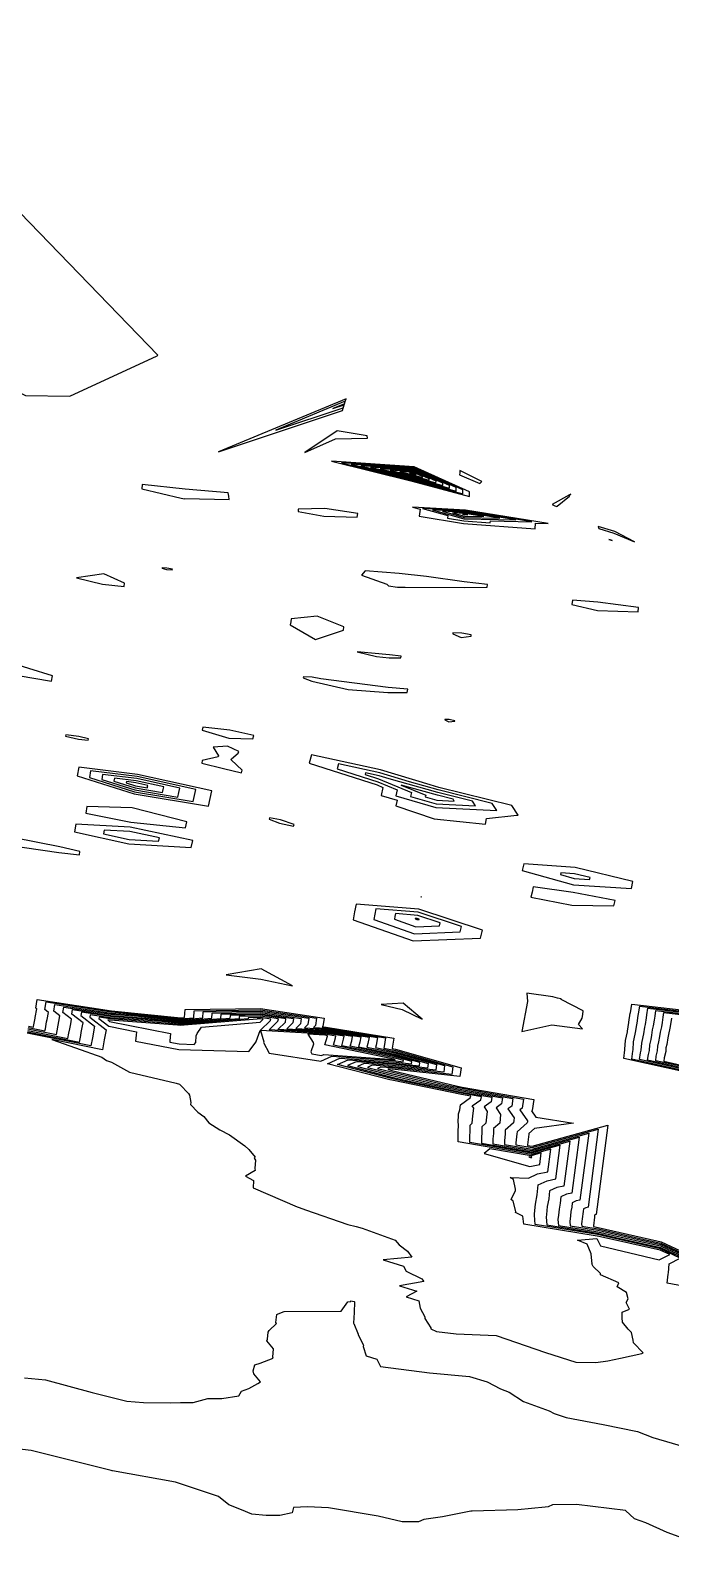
# Model space of a CAD drawing. Header units: metres. Extents: x 706349 to 713144, y 2649082 to 2655455.
# Drawn here: x 712631.2 to 712804.6, y 2651680.2 to 2652090.8 of the extents above; entities that cross this region are included whole.
import ezdxf

# ---------------------------------------------------------------- set-up
doc = ezdxf.new("R2010")
doc.units = ezdxf.units.M
doc.layers.add('C-TOPO-MAJR', color=9, linetype='Continuous')
doc.layers.add('C-TOPO-MINR', color=8, linetype='Continuous')

msp = doc.modelspace()

# ---------------------------------------------------------------- linework, layer by layer
at = {"layer": 'C-TOPO-MAJR', "color": 9, "linetype": 'Continuous', "lineweight": -3, "flags": 128}
for points in [[(712735.04, 2651971.78), (712720.69, 2651972.73), (712734.7, 2651969.3), (712744.68, 2651966.62), (712744.7, 2651967.41), (712735.04, 2651971.78)], [(712742.83, 2651960.37), (712748.68, 2651958.73), (712758.37, 2651958.51), (712748.89, 2651960.05), (712742.83, 2651960.37)], [(712653.83, 2651887.2), (712659.54, 2651885.39), (712667.01, 2651884.15), (712667.19, 2651884.91), (712667.36, 2651885.69), (712659.88, 2651887.34), (712653.98, 2651888.06), (712653.83, 2651887.2)], [(712738.26, 2651883.4), (712738.15, 2651882.93), (712741.26, 2651882.04), (712746.01, 2651881.8), (712745.66, 2651882.36), (712741.46, 2651883.4), (712731.65, 2651886.16), (712738.26, 2651883.4)], [(712735.37, 2651849.84), (712735.9, 2651849.66), (712736.49, 2651849.68), (712736.51, 2651849.75), (712735.95, 2651849.94), (712735.39, 2651849.98), (712735.38, 2651849.91), (712735.37, 2651849.84)]]:
    msp.add_lwpolyline(points, close=True, dxfattribs=at)
at = {"layer": 'C-TOPO-MAJR', "color": 9, "linetype": 'Continuous', "lineweight": -3, "elevation": -10, "flags": 128}
for points in [[(712734.91, 2651970.67), (712733.89, 2651970.73), (712734.89, 2651970.49), (712735.59, 2651970.3), (712735.59, 2651970.36), (712734.91, 2651970.67)], [(712652.18, 2651822.45), (712652.65, 2651822.08), (712669.1, 2651818.74), (712669, 2651816.77), (712668.96, 2651816.42), (712671.49, 2651815.94), (712675.58, 2651815.81), (712676.02, 2651816.38), (712676.12, 2651818.18), (712676.34, 2651818.82), (712677.57, 2651820.53), (712693.46, 2651821.86), (712694.18, 2651822.57), (712694.2, 2651822.66), (712693.47, 2651822.77), (712692.61, 2651822.76), (712692.61, 2651822.67), (712671.79, 2651820.95), (712671.01, 2651821.04), (712652.71, 2651822.43), (712652.19, 2651822.51), (712652.18, 2651822.45)], [(712710.9, 2651818.3), (712706.36, 2651818.57), (712707.74, 2651816.36), (712707.88, 2651815.86), (712707.17, 2651813.82), (712707.45, 2651813.27), (712710.08, 2651812.86), (712710.65, 2651813.12), (712729.6, 2651811.75), (712730.01, 2651811.71), (712730.01, 2651811.76), (712729.62, 2651811.87), (712710.98, 2651815.71), (712711.65, 2651818.06), (712711.67, 2651818.17), (712710.9, 2651818.3)], [(712766.24, 2651785.37), (712766.16, 2651785.3), (712766.81, 2651785.11), (712766.95, 2651785.14), (712766.97, 2651785.31), (712766.83, 2651785.27), (712766.24, 2651785.37)]]:
    msp.add_lwpolyline(points, close=True, dxfattribs=at)
at = {"layer": 'C-TOPO-MAJR', "color": 9, "linetype": 'Continuous', "lineweight": -3, "flags": 128}
for points in [[(712630.47, 2651819.64), (712641.36, 2651817.44), (712641.63, 2651818.87), (712641.84, 2651820.03), (712642.1, 2651821.45), (712642.31, 2651822.63), (712639.96, 2651824.47), (712640.23, 2651825.95), (712653, 2651824), (712660.43, 2651823.44), (712671.87, 2651822.25), (712680.33, 2651822.94), (712680.42, 2651824.32), (712693.48, 2651824.51), (712704.57, 2651822.86), (712704.33, 2651821.41), (712703.05, 2651820.15), (712711.12, 2651819.68), (712722.91, 2651817.79), (712722.62, 2651816.04), (712722.34, 2651815.08), (712729.92, 2651813.52), (712741.15, 2651810.35), (712740.96, 2651808.85), (712729.31, 2651810.09), (712721.61, 2651810.65), (712719.79, 2651809.83), (712728.84, 2651807.49), (712737.99, 2651805.3), (712748.03, 2651803.25), (712759.02, 2651801.32), (712758.79, 2651799.67), (712757.31, 2651798.62), (712758.56, 2651796.81), (712758.4, 2651795.66), (712758.3, 2651794.5), (712756.64, 2651793.03), (712756.62, 2651791.69), (712756.46, 2651790.21), (712756.46, 2651788.89), (712767.03, 2651787.1), (712779.83, 2651790.69), (712777.87, 2651775.51), (712776.38, 2651775.2), (712774.84, 2651774.47), (712774.69, 2651772.8), (712774.38, 2651771.19), (712774.23, 2651769.55), (712774.09, 2651768.39), (712774.25, 2651766.76), (712784.87, 2651765.04), (712792.84, 2651763.21), (712801.9, 2651761.17), (712812.97, 2651755.98)], [(712809.7, 2651809.04), (712798.38, 2651811.56), (712798.58, 2651813.09), (712798.86, 2651814.17), (712798.95, 2651815.71), (712799.29, 2651817.2), (712799.49, 2651818.29), (712799.72, 2651819.82), (712799.98, 2651820.89), (712800.2, 2651822.42), (712800.38, 2651823.51), (712800.62, 2651825.04), (712812.8, 2651823.59)]]:
    msp.add_lwpolyline(points, dxfattribs=at)
at = {"layer": 'C-TOPO-MINR', "color": 8, "linetype": 'Continuous', "lineweight": -3, "flags": 128}
for points, elevation in [([(712665.74, 2652002.75), (712524.04, 2652149.34), (712523.85, 2652147.85), (712523.64, 2652146.37), (712523.41, 2652144.89), (712523.17, 2652143.4), (712579.28, 2652022.81), (712589.1, 2652016.98), (712599.55, 2652013.11), (712599.21, 2652012.77), (712598.29, 2652011.3), (712598.01, 2652010.08), (712596.36, 2652006.83), (712591.48, 2652007.36), (712584.92, 2652008.11), (712583.26, 2652006.51), (712596.2, 2652005.08), (712609.45, 2651997.03), (712608.72, 2652002.02), (712629.89, 2651991.8), (712641.85, 2651991.57), (712665.5, 2652002.56), (712665.74, 2652002.75)], 6), ([(712715.7, 2651987.67), (712716, 2651988.57), (712716.47, 2651990.17), (712716.69, 2651990.84), (712682.17, 2651976.48), (712715.7, 2651987.67)], 6), ([(712715.93, 2651988.47), (712716.09, 2651988.96), (712716.35, 2651989.83), (712716.47, 2651990.2), (712697.63, 2651982.36), (712715.93, 2651988.47)], 4), ([(712716.15, 2651989.27), (712716.18, 2651989.35), (712716.22, 2651989.5), (712716.24, 2651989.56), (712713.09, 2651988.25), (712716.15, 2651989.27)], 2), ([(712705.54, 2651976.34), (712713.79, 2651980.06), (712722.46, 2651980.2), (712722.44, 2651980.84), (712714.31, 2651982.18), (712705.54, 2651976.34)], 6), ([(712735.12, 2651972.46), (712712.77, 2651973.93), (712734.6, 2651968.59), (712750.13, 2651964.41), (712750.16, 2651965.65), (712735.12, 2651972.46)], 6), ([(712735.09, 2651972.23), (712715.41, 2651973.53), (712734.63, 2651968.83), (712748.31, 2651965.15), (712748.34, 2651966.24), (712735.09, 2651972.23)], 4), ([(712735.07, 2651972.01), (712718.05, 2651973.13), (712734.67, 2651969.07), (712746.49, 2651965.88), (712746.52, 2651966.82), (712735.07, 2651972.01)], 2), ([(712735.01, 2651971.56), (712723.33, 2651972.33), (712734.74, 2651969.54), (712742.86, 2651967.35), (712742.88, 2651968), (712735.01, 2651971.56)], -2), ([(712734.99, 2651971.34), (712725.97, 2651971.93), (712734.78, 2651969.78), (712741.04, 2651968.09), (712741.06, 2651968.59), (712734.99, 2651971.34)], -4), ([(712734.96, 2651971.11), (712728.61, 2651971.53), (712734.81, 2651970.01), (712739.23, 2651968.83), (712739.24, 2651969.18), (712734.96, 2651971.11)], -6), ([(712734.94, 2651970.89), (712731.25, 2651971.13), (712734.85, 2651970.25), (712737.41, 2651969.56), (712737.42, 2651969.77), (712734.94, 2651970.89)], -8), ([(712747.47, 2651970.83), (712747.44, 2651970.23), (712752.91, 2651967.94), (712753.49, 2651968.47), (712747.48, 2651971.4), (712747.47, 2651970.83)], 6), ([(712672.48, 2651963.83), (712673.01, 2651963.79), (712673.01, 2651963.83), (712685, 2651963.55), (712684.93, 2651964.52), (712684.79, 2651965.43), (712673.14, 2651966.35), (712661.47, 2651967.64), (712661.38, 2651966.5), (712672.01, 2651963.95), (712672.48, 2651963.83)], 6), ([(712777.22, 2651964.48), (712777.23, 2651964.58), (712777.23, 2651964.68), (712777.59, 2651965.02), (712777.24, 2651964.88), (712772.52, 2651962.21), (712773.21, 2651961.89), (712773.82, 2651961.72), (712773.84, 2651961.75), (712773.87, 2651961.78), (712777.22, 2651964.48)], 6), ([(712703.69, 2651960.29), (712710.68, 2651959.07), (712719.71, 2651958.8), (712719.84, 2651959.76), (712710.9, 2651961.15), (712703.68, 2651960.98), (712703.69, 2651960.29)], 6), ([(712736.45, 2651959.03), (712748.52, 2651957.04), (712767.89, 2651955.58), (712768.04, 2651957.17), (712771.39, 2651957.09), (712749.01, 2651960.72), (712734.71, 2651961.48), (712736.73, 2651960.92), (712736.45, 2651959.03)], 6), ([(712744.12, 2651958.51), (712748.58, 2651957.78), (712755.73, 2651957.24), (712755.79, 2651957.83), (712767.05, 2651957.56), (712748.97, 2651960.5), (712737.41, 2651961.11), (712744.22, 2651959.21), (712744.12, 2651958.51)], 4), ([(712740.12, 2651960.74), (712748.63, 2651958.36), (712762.71, 2651958.04), (712748.93, 2651960.27), (712740.12, 2651960.74)], 2), ([(712745.54, 2651960), (712748.74, 2651959.1), (712754.03, 2651958.98), (712748.85, 2651959.82), (712745.54, 2651960)], -2), ([(712748.24, 2651959.63), (712748.79, 2651959.47), (712749.69, 2651959.45), (712748.81, 2651959.6), (712748.24, 2651959.63)], -4), ([(712789.53, 2651954.92), (712785, 2651956.24), (712785.15, 2651955.74), (712789.21, 2651954.41), (712794.77, 2651952.12), (712789.53, 2651954.92)], 6), ([(712788.79, 2651952.44), (712788.25, 2651952.66), (712787.86, 2651952.74), (712787.86, 2651952.69), (712788.23, 2651952.6), (712788.79, 2651952.44)], 6), ([(712666.96, 2651945.07), (712666.8, 2651944.92), (712668.06, 2651944.62), (712669.62, 2651944.53), (712669.65, 2651944.69), (712668.11, 2651944.96), (712666.96, 2651945.07)], 6), ([(712721.85, 2651944.24), (712720.88, 2651943.1), (712727.75, 2651940.59), (712728.15, 2651940.2), (712730.58, 2651939.81), (712732.73, 2651939.84), (712748.72, 2651939.76), (712754.91, 2651939.81), (712755.03, 2651940.53), (712748.71, 2651941.22), (712738.5, 2651942.71), (712731.04, 2651943.52), (712721.85, 2651944.24)], 6), ([(712643.67, 2651942.34), (712650.74, 2651940.6), (712656.58, 2651939.99), (712656.7, 2651940.89), (712651.04, 2651943.4), (712643.67, 2651942.34)], 6), ([(712784.87, 2651935.7), (712778.02, 2651936.26), (712777.83, 2651935.11), (712784.77, 2651933.52), (712795.77, 2651933.15), (712795.93, 2651934.3), (712784.87, 2651935.7)], 6), ([(712701.7, 2651930.41), (712701.59, 2651929.59), (712708.43, 2651925.65), (712716.02, 2651928.17), (712716.11, 2651929.03), (712708.9, 2651931.93), (712701.82, 2651931.24), (712701.7, 2651930.41)], 6), ([(712745.6, 2651927.13), (712747.91, 2651926.17), (712750.54, 2651926.56), (712750.57, 2651926.86), (712748.03, 2651927.34), (712745.64, 2651927.43), (712745.6, 2651927.13)], 6), ([(712611.97, 2651920.25), (712623.61, 2651916.55), (712636.94, 2651914.36), (712637.18, 2651915.8), (712624.4, 2651919.7), (712612.17, 2651921.76), (712611.97, 2651920.25)], 6), ([(712724.95, 2651921.04), (712728.35, 2651920.68), (712731.5, 2651920.61), (712731.57, 2651921.1), (712728.41, 2651921.46), (712719.74, 2651922.24), (712724.95, 2651921.04)], 6), ([(712705.1, 2651915.18), (712707.39, 2651914.34), (712717.26, 2651912.04), (712728.03, 2651911.25), (712733.27, 2651911.24), (712733.41, 2651912.11), (712728.05, 2651912.62), (712709.86, 2651914.97), (712707.49, 2651915.41), (712705.13, 2651915.45), (712705.1, 2651915.18)], 6), ([(712743.48, 2651903.97), (712743.42, 2651903.81), (712744.55, 2651903.33), (712746.13, 2651903.44), (712746.15, 2651903.6), (712744.64, 2651903.92), (712743.48, 2651903.97)], 6), ([(712640.76, 2651899.81), (712640.69, 2651899.38), (712644.2, 2651898.59), (712646.85, 2651898.28), (712646.94, 2651898.68), (712644.34, 2651899.35), (712640.76, 2651899.81)], 6), ([(712677.88, 2651901.88), (712677.71, 2651900.99), (712684.9, 2651898.88), (712691.47, 2651898.66), (712691.69, 2651899.55), (712685.24, 2651901.01), (712677.88, 2651901.88)], 6), ([(712677.76, 2651892.84), (712677.61, 2651892.12), (712683.5, 2651890.66), (712688.34, 2651889.45), (712688.55, 2651890.2), (712685.59, 2651892.98), (712685.66, 2651893.22), (712687.49, 2651894.81), (712687.62, 2651895.27), (712684.55, 2651896.69), (712680.68, 2651896.46), (712682.1, 2651894.08), (712682.05, 2651893.84), (712677.76, 2651892.84)], 6), ([(712643.87, 2651888.69), (712659.28, 2651883.79), (712679.42, 2651880.43), (712679.92, 2651882.51), (712680.37, 2651884.59), (712660.19, 2651889.05), (712644.27, 2651891), (712643.87, 2651888.69)], 6), ([(712706.71, 2651892.05), (712725.13, 2651886.18), (712726.69, 2651885.53), (712726.17, 2651883.32), (712730.55, 2651882.06), (712730.19, 2651880.52), (712740.51, 2651877.03), (712754.42, 2651875.58), (712754.76, 2651877.1), (712762.93, 2651877.97), (712763.27, 2651877.95), (712761.61, 2651880.6), (712741.79, 2651885.52), (712739.48, 2651886.17), (712726.02, 2651890.3), (712707.32, 2651894.37), (712706.71, 2651892.05)], 6), ([(712714.27, 2651890.52), (712725.31, 2651887.01), (712730.54, 2651884.82), (712730.17, 2651883.19), (712740.99, 2651880.1), (712757.52, 2651879.23), (712756.29, 2651881.18), (712741.68, 2651884.81), (712733.91, 2651887.01), (712725.85, 2651889.48), (712714.64, 2651891.92), (712714.27, 2651890.52)], 4), ([(712647.19, 2651888.19), (712659.37, 2651884.32), (712675.28, 2651881.67), (712675.68, 2651883.31), (712676.03, 2651884.96), (712660.09, 2651888.48), (712647.51, 2651890.02), (712647.19, 2651888.19)], 4), ([(712650.51, 2651887.7), (712659.45, 2651884.85), (712671.14, 2651882.91), (712671.44, 2651884.11), (712671.7, 2651885.32), (712659.98, 2651887.91), (712650.75, 2651889.04), (712650.51, 2651887.7)], 2), ([(712657.16, 2651886.71), (712659.63, 2651885.92), (712662.87, 2651885.38), (712662.95, 2651885.72), (712663.02, 2651886.05), (712659.78, 2651886.77), (712657.22, 2651887.08), (712657.16, 2651886.71)], -2), ([(712721.83, 2651889), (712725.49, 2651887.84), (712734.4, 2651884.11), (712734.16, 2651883.06), (712741.12, 2651881.07), (712751.76, 2651880.51), (712750.97, 2651881.77), (712741.57, 2651884.11), (712728.34, 2651887.84), (712725.67, 2651888.66), (712721.95, 2651889.47), (712721.83, 2651889)], 2), ([(712646.17, 2651878.57), (712658.37, 2651876.08), (712673.17, 2651874.58), (712673.53, 2651876.17), (712658.78, 2651879.95), (712646.44, 2651880.33), (712646.17, 2651878.57)], 6), ([(712643.16, 2651873.5), (712657.81, 2651870.19), (712674.76, 2651869.23), (712675.2, 2651871.09), (712658.24, 2651874.72), (712643.49, 2651875.57), (712643.16, 2651873.5)], 6), ([(712695.84, 2651876.89), (712698.7, 2651875.81), (712702.49, 2651875.02), (712702.59, 2651875.42), (712698.95, 2651876.75), (712695.94, 2651877.27), (712695.84, 2651876.89)], 6), ([(712614.21, 2651873.58), (712616.99, 2651872.28), (712624.66, 2651869.92), (712638.88, 2651867.85), (712644.49, 2651867.27), (712644.55, 2651868.11), (712639.13, 2651869.39), (712620.32, 2651873.13), (712617.17, 2651873.86), (712614.26, 2651873.96), (712614.21, 2651873.58)], 6), ([(712650.99, 2651872.95), (712657.91, 2651871.38), (712665.92, 2651870.93), (712666.13, 2651871.81), (712658.11, 2651873.52), (712651.14, 2651873.93), (712650.99, 2651872.95)], 4), ([(712764.43, 2651862.94), (712778.33, 2651859.1), (712793.98, 2651858.06), (712794.4, 2651859.98), (712778.71, 2651863.84), (712764.85, 2651864.79), (712764.43, 2651862.94)], 6), ([(712774.75, 2651861.86), (712778.48, 2651860.84), (712782.67, 2651860.56), (712782.78, 2651861.07), (712778.58, 2651862.1), (712774.87, 2651862.36), (712774.75, 2651861.86)], 4), ([(712767.08, 2651857.14), (712766.75, 2651855.76), (712777.86, 2651853.55), (712789.24, 2651853.4), (712789.56, 2651854.83), (712778.16, 2651857.05), (712767.41, 2651858.53), (712767.08, 2651857.14)], 6), ([(712718.61, 2651849.6), (712734.86, 2651843.88), (712753.14, 2651844.67), (712753.62, 2651846.8), (712736.41, 2651852.5), (712719.44, 2651853.89), (712719, 2651851.75), (712718.61, 2651849.6)], 6), ([(712737.03, 2651855.84), (712737.08, 2651855.84), (712737.08, 2651855.84), (712737.03, 2651855.86), (712736.97, 2651855.87), (712736.99, 2651855.86), (712737.03, 2651855.84)], 6), ([(712724.19, 2651849.68), (712735.2, 2651845.8), (712747.59, 2651846.34), (712747.92, 2651847.78), (712736.26, 2651851.64), (712724.75, 2651852.59), (712724.46, 2651851.14), (712724.19, 2651849.68)], 4), ([(712729.78, 2651849.76), (712735.55, 2651847.73), (712742.04, 2651848.01), (712742.21, 2651848.77), (712736.1, 2651850.79), (712730.07, 2651851.28), (712729.92, 2651850.52), (712729.78, 2651849.76)], 2), ([(712693.62, 2651833.5), (712702.17, 2651831.71), (712693.72, 2651836.28), (712684.19, 2651834.69), (712693.62, 2651833.5)], 6), ([(712764.28, 2651819.36), (712772.43, 2651821.1), (712780.69, 2651820.02), (712779.67, 2651821.23), (712780.65, 2651822.97), (712780.8, 2651823.95), (712780.95, 2651824.94), (712774.97, 2651828), (712774.99, 2651828.14), (712773.92, 2651828.38), (712772.72, 2651828.7), (712765.61, 2651829.7), (712765.84, 2651827.42), (712764.28, 2651819.36)], 6), ([(712731.89, 2651825.3), (712737.27, 2651822.64), (712732.16, 2651827.04), (712726.17, 2651826.68), (712731.89, 2651825.3)], 6), ([(712801.78, 2651760.02), (712784.79, 2651763.85), (712784.73, 2651763.86), (712764.8, 2651767.09), (712764.59, 2651769.22), (712762.61, 2651770.26), (712762.69, 2651770.52), (712761.97, 2651773.28), (712761.43, 2651773.79), (712762.57, 2651776.2), (712762.58, 2651776.59), (712762.02, 2651779.16), (712761.18, 2651779.78), (712766.11, 2651779.57), (712768.52, 2651780.72), (712771.32, 2651781.29), (712772.12, 2651787.46), (712766.91, 2651786), (712747.08, 2651789.37), (712747.08, 2651791.85), (712747.08, 2651791.88), (712747.11, 2651794.28), (712747.01, 2651794.43), (712747.12, 2651796.93), (712747.12, 2651796.96), (712747.48, 2651798.05), (712747.67, 2651799.42), (712747.67, 2651799.43), (712750.43, 2651801.4), (712750.49, 2651801.79), (712747.92, 2651802.24), (712729.07, 2651806.09), (712728.59, 2651806.2), (712711.62, 2651810.59), (712715.03, 2651812.13), (712729.49, 2651811.09), (712734.39, 2651810.57), (712734.47, 2651811.2), (712729.74, 2651812.53), (712715.52, 2651815.45), (712716.04, 2651817.25), (712716.17, 2651818.02), (712710.99, 2651818.85), (712695.84, 2651819.75), (712698.24, 2651822.11), (712698.35, 2651822.74), (712693.48, 2651823.47), (712687.74, 2651823.38), (712687.7, 2651822.78), (712671.82, 2651821.47), (712666.78, 2651822), (712652.83, 2651823.06), (712647.41, 2651823.88), (712647.29, 2651823.25), (712651.7, 2651819.8), (712651.69, 2651819.74), (712651.2, 2651817.09), (712651.19, 2651817.04), (712650.7, 2651814.37), (712637.04, 2651817.13), (712643.38, 2651814.93), (712650.54, 2651812.34), (712651.76, 2651811.45), (712653.17, 2651811.01), (712658.01, 2651808.28), (712670.71, 2651805.33), (712671.59, 2651805.03), (712671.79, 2651804.88), (712674.05, 2651802.55), (712674.3, 2651802.04), (712674.69, 2651800.07), (712674.56, 2651799.52), (712676.53, 2651797.45), (712678.13, 2651796.25), (712679.55, 2651794.59), (712682.46, 2651792.67), (712685.1, 2651791.35), (712689.23, 2651788.33), (712690.35, 2651787.33), (712692.08, 2651785.27), (712691.82, 2651784.94), (712692.14, 2651784.44), (712691.94, 2651782.2), (712692.08, 2651781.61), (712689.49, 2651780.1), (712691.65, 2651778.95), (712691.52, 2651776.97), (712703.48, 2651771.76), (712703.97, 2651771.59), (712705.74, 2651770.98), (712717.19, 2651767), (712719.47, 2651766.43), (712721.05, 2651766), (712729.98, 2651762.73), (712731.1, 2651761.48), (712733.3, 2651759.75), (712734.48, 2651758.11), (712726.75, 2651757.37), (712732.25, 2651755.73), (712733.01, 2651754.34), (712737.18, 2651752.25), (712737.77, 2651751.53), (712731.15, 2651750.35), (712735.9, 2651748.9), (712732.93, 2651747.39), (712736.43, 2651746.26), (712736.76, 2651744.29), (712738.07, 2651741.94), (712738.06, 2651741.49), (712739.67, 2651738.96), (712739.66, 2651738.75), (712741.14, 2651738.01), (712746.53, 2651737.34), (712757.35, 2651736.91), (712770.73, 2651732.33), (712778.96, 2651729.66), (712784.32, 2651729.59), (712787.62, 2651730.07), (712791.04, 2651730.77), (712796.78, 2651732.05), (712797.15, 2651732.22), (712794.55, 2651734.95), (712794.44, 2651735.6), (712793.99, 2651737.71), (712793.07, 2651738.64), (712791.58, 2651740.53), (712791.49, 2651741.7), (712791.49, 2651743.23), (712793.43, 2651744.08), (712792.59, 2651745.86), (712793.14, 2651746.87), (712792.69, 2651748.54), (712790.11, 2651750.06), (712790.6, 2651751.21), (712785.57, 2651753.39), (712785.56, 2651753.75), (712783.59, 2651755.61), (712783.3, 2651756.31), (712783.31, 2651756.36), (712783.04, 2651758.92), (712783.09, 2651759.05), (712782.01, 2651761.65), (712779.35, 2651762.77), (712784.65, 2651763.22), (712785.57, 2651761.21), (712801.5, 2651757.38), (712804.34, 2651758.82), (712801.78, 2651760.02)], -6), ([(712649.74, 2651822.85), (712652.4, 2651820.76), (712659.91, 2651819.23), (712659.86, 2651818.34), (712659.68, 2651816.71), (712671.4, 2651814.48), (712690.31, 2651813.88), (712692.32, 2651816.53), (712692.33, 2651816.65), (712693.38, 2651819.61), (712693.39, 2651819.61), (712693.45, 2651819.62), (712696.21, 2651822.34), (712696.27, 2651822.7), (712693.47, 2651823.12), (712690.18, 2651823.07), (712690.15, 2651822.72), (712671.8, 2651821.21), (712668.89, 2651821.52), (712652.77, 2651822.74), (712649.8, 2651823.19), (712649.74, 2651822.85)], -8), ([(712710.94, 2651818.57), (712693.5, 2651819.61), (712693.51, 2651819.6), (712694.38, 2651816.5), (712694.34, 2651816.36), (712695.82, 2651813.44), (712709.82, 2651811.26), (712712.84, 2651812.62), (712729.54, 2651811.42), (712732.2, 2651811.14), (712732.24, 2651811.48), (712729.68, 2651812.2), (712713.25, 2651815.58), (712713.84, 2651817.65), (712713.92, 2651818.1), (712710.94, 2651818.57)], -8), ([(712755.66, 2651787.54), (712754.13, 2651786.25), (712766.5, 2651782.68), (712769.14, 2651783.22), (712769.55, 2651786.39), (712766.87, 2651785.64), (712755.66, 2651787.54)], -8)]:
    msp.add_lwpolyline(points, close=True, dxfattribs=dict(at, elevation=elevation))
for points, elevation in [([(712630.4, 2651819.26), (712644.47, 2651816.42), (712644.82, 2651818.26), (712644.96, 2651819.05), (712645.29, 2651820.88), (712645.44, 2651821.68), (712642.41, 2651824.06), (712642.62, 2651825.26), (712652.94, 2651823.69), (712662.55, 2651822.96), (712671.85, 2651821.99), (712682.78, 2651822.89), (712682.86, 2651824.01), (712693.48, 2651824.16), (712702.49, 2651822.82), (712702.3, 2651821.64), (712700.65, 2651820.02), (712711.08, 2651819.4), (712720.66, 2651817.86), (712720.42, 2651816.44), (712720.07, 2651815.2), (712729.86, 2651813.19), (712738.92, 2651810.63), (712738.77, 2651809.42), (712729.37, 2651810.43), (712719.42, 2651811.14), (712717.07, 2651810.09), (712728.76, 2651807.06), (712735.02, 2651805.56), (712748, 2651802.92), (712756.18, 2651801.48), (712756, 2651800.25), (712754.1, 2651798.89), (712754.93, 2651797.68), (712754.71, 2651796.08), (712754.57, 2651794.47), (712753.46, 2651793.49), (712753.44, 2651791.75), (712753.33, 2651790.76), (712753.33, 2651789.05), (712766.99, 2651786.73), (712777.26, 2651789.62), (712775.68, 2651777.43), (712773.76, 2651777.04), (712771.77, 2651776.1), (712771.57, 2651773.94), (712771.18, 2651771.85), (712770.98, 2651769.73), (712770.89, 2651768.97), (712771.1, 2651766.87), (712784.82, 2651764.65), (712790.15, 2651763.42), (712801.86, 2651760.78), (712810.09, 2651756.93)], -2), ([(712630.54, 2651820.03), (712638.25, 2651818.47), (712638.44, 2651819.47), (712638.72, 2651821.01), (712638.9, 2651822.01), (712639.18, 2651823.57), (712637.52, 2651824.87), (712637.83, 2651826.64), (712653.05, 2651824.32), (712658.32, 2651823.92), (712671.88, 2651822.5), (712677.87, 2651823), (712677.98, 2651824.63), (712693.48, 2651824.86), (712706.64, 2651822.9), (712706.36, 2651821.18), (712705.46, 2651820.29), (712711.17, 2651819.95), (712725.16, 2651817.71), (712724.81, 2651815.63), (712724.62, 2651814.95), (712729.98, 2651813.85), (712743.38, 2651810.07), (712743.15, 2651808.28), (712729.26, 2651809.76), (712723.8, 2651810.16), (712722.52, 2651809.58), (712728.92, 2651807.92), (712740.96, 2651805.04), (712748.07, 2651803.59), (712761.86, 2651801.17), (712761.57, 2651799.09), (712760.53, 2651798.35), (712762.19, 2651795.94), (712762.1, 2651795.23), (712762.04, 2651794.52), (712759.81, 2651792.57), (712759.8, 2651791.62), (712759.58, 2651789.67), (712759.58, 2651788.73), (712767.07, 2651787.46), (712782.41, 2651791.77), (712780.05, 2651773.58), (712778.99, 2651773.37), (712777.91, 2651772.85), (712777.8, 2651771.67), (712777.58, 2651770.52), (712777.47, 2651769.36), (712777.28, 2651767.8), (712777.4, 2651766.65), (712784.92, 2651765.43), (712795.52, 2651763), (712801.94, 2651761.55), (712815.84, 2651755.03)], 2), ([(712630.61, 2651820.41), (712635.14, 2651819.49), (712635.25, 2651820.08), (712635.59, 2651821.99), (712635.7, 2651822.58), (712636.05, 2651824.51), (712635.07, 2651825.27), (712635.44, 2651827.33), (712653.11, 2651824.63), (712656.2, 2651824.4), (712671.9, 2651822.76), (712675.42, 2651823.05), (712675.54, 2651824.95), (712693.49, 2651825.21), (712708.72, 2651822.94), (712708.39, 2651820.95), (712707.86, 2651820.43), (712711.22, 2651820.23), (712727.41, 2651817.63), (712727.01, 2651815.23), (712726.89, 2651814.83), (712730.04, 2651814.18), (712745.61, 2651809.79), (712745.34, 2651807.71), (712729.2, 2651809.43), (712726, 2651809.66), (712725.24, 2651809.32), (712729, 2651808.35), (712743.94, 2651804.78), (712748.11, 2651803.93), (712764.71, 2651801.01), (712764.35, 2651798.51), (712763.74, 2651798.08), (712765.83, 2651795.07), (712765.79, 2651794.81), (712765.77, 2651794.55), (712762.99, 2651792.11), (712762.98, 2651791.55), (712762.71, 2651789.13), (712762.71, 2651788.58), (712767.1, 2651787.83), (712784.98, 2651792.85), (712782.23, 2651771.65), (712781.61, 2651771.53), (712780.97, 2651771.22), (712780.91, 2651770.53), (712780.78, 2651769.86), (712780.72, 2651769.17), (712780.48, 2651767.22), (712780.55, 2651766.54), (712784.96, 2651765.83), (712798.21, 2651762.78), (712801.98, 2651761.93), (712818.72, 2651754.09)], 4), ([(712630.68, 2651820.79), (712632.03, 2651820.52), (712632.06, 2651820.69), (712632.47, 2651822.97), (712632.51, 2651823.15), (712632.92, 2651825.45), (712632.63, 2651825.68), (712633.04, 2651828.02), (712653.17, 2651824.95), (712654.09, 2651824.88), (712671.91, 2651823.02), (712672.96, 2651823.11), (712673.1, 2651825.26), (712693.49, 2651825.55), (712710.79, 2651822.98), (712710.42, 2651820.72), (712710.26, 2651820.56), (712711.26, 2651820.5), (712729.66, 2651817.55), (712729.2, 2651814.82), (712729.17, 2651814.7), (712730.1, 2651814.51), (712747.84, 2651809.51), (712747.53, 2651807.14), (712729.14, 2651809.1), (712728.19, 2651809.17), (712727.97, 2651809.07), (712729.09, 2651808.78), (712746.91, 2651804.52), (712748.15, 2651804.27), (712767.55, 2651800.86), (712767.14, 2651797.93), (712766.96, 2651797.8), (712768.12, 2651796.13), (712778.3, 2651794.47), (712767.71, 2651793.01), (712766.16, 2651791.65), (712766.16, 2651791.49), (712765.83, 2651788.58), (712765.83, 2651788.42), (712767.14, 2651788.19), (712787.55, 2651793.92), (712784.41, 2651769.73), (712784.23, 2651769.69), (712784.04, 2651769.6), (712784.02, 2651769.39), (712783.98, 2651769.19), (712783.96, 2651768.99), (712783.67, 2651766.64), (712783.69, 2651766.44), (712785.01, 2651766.22), (712800.89, 2651762.57), (712802.01, 2651762.32), (712821.59, 2651753.14)], 6), ([(712809.49, 2651808.09), (712791.88, 2651812.01), (712792.19, 2651814.39), (712792.23, 2651814.52), (712792.37, 2651816.93), (712792.9, 2651819.25), (712792.93, 2651819.39), (712793.29, 2651821.76), (712793.32, 2651821.89), (712793.66, 2651824.27), (712793.69, 2651824.4), (712794.06, 2651826.78), (712812.99, 2651824.53)], 6), ([(712809.56, 2651808.41), (712794.05, 2651811.86), (712794.32, 2651813.95), (712794.44, 2651814.4), (712794.57, 2651816.52), (712795.03, 2651818.57), (712795.11, 2651819.02), (712795.43, 2651821.11), (712795.54, 2651821.56), (712795.84, 2651823.65), (712795.92, 2651824.1), (712796.24, 2651826.2), (712812.93, 2651824.21)], 4), ([(712809.63, 2651808.73), (712796.21, 2651811.71), (712796.45, 2651813.52), (712796.65, 2651814.29), (712796.76, 2651816.12), (712797.16, 2651817.88), (712797.3, 2651818.66), (712797.58, 2651820.46), (712797.76, 2651821.23), (712798.02, 2651823.04), (712798.15, 2651823.81), (712798.43, 2651825.62), (712812.86, 2651823.9)], 2), ([(712822.03, 2651747.61), (712803.7, 2651751.11), (712803.94, 2651753.53), (712804, 2651753.89), (712804.17, 2651756.33), (712807.22, 2651757.87), (712801.82, 2651760.4), (712787.47, 2651763.63), (712784.78, 2651764.25), (712767.95, 2651766.98), (712767.69, 2651769.55), (712767.74, 2651769.92), (712767.98, 2651772.52), (712768.46, 2651775.08), (712768.71, 2651777.72), (712771.14, 2651778.88), (712773.5, 2651779.36), (712774.69, 2651788.54), (712766.95, 2651786.37), (712750.2, 2651789.21), (712750.2, 2651791.3), (712750.26, 2651791.82), (712750.28, 2651793.95), (712750.84, 2651794.44), (712751.02, 2651796.5), (712751.3, 2651798.55), (712750.88, 2651799.16), (712753.22, 2651800.82), (712753.33, 2651801.63), (712747.96, 2651802.58), (712732.05, 2651805.83), (712728.68, 2651806.63), (712714.35, 2651810.34), (712717.23, 2651811.64), (712729.43, 2651810.76), (712736.58, 2651809.99), (712736.7, 2651810.92), (712729.8, 2651812.86), (712717.8, 2651815.33), (712718.23, 2651816.84), (712718.41, 2651817.94), (712711.03, 2651819.12), (712698.25, 2651819.88), (712700.27, 2651821.87), (712700.42, 2651822.78), (712693.48, 2651823.81), (712685.3, 2651823.7), (712685.24, 2651822.83), (712671.83, 2651821.73), (712664.66, 2651822.48), (712652.88, 2651823.37), (712645.01, 2651824.57), (712644.85, 2651823.66), (712648.57, 2651820.74), (712648.49, 2651820.31), (712648.08, 2651818.07), (712648, 2651817.65), (712647.58, 2651815.4), (712630.33, 2651818.88)], -4), ([(712809.77, 2651809.36), (712800.55, 2651811.41), (712800.71, 2651812.65), (712801.07, 2651814.05), (712801.15, 2651815.31), (712801.42, 2651816.52), (712801.68, 2651817.93), (712801.87, 2651819.17), (712802.19, 2651820.56), (712802.37, 2651821.8), (712802.61, 2651823.21), (712802.8, 2651824.46), (712812.73, 2651823.27)], -2), ([(712804.84, 2651822.91), (712804.55, 2651821.19), (712804.41, 2651820.23), (712804.01, 2651818.52), (712803.86, 2651817.57), (712803.55, 2651815.83), (712803.34, 2651814.9), (712803.28, 2651813.93), (712802.85, 2651812.22), (712802.72, 2651811.26), (712809.84, 2651809.68)], -4), ([(712629.58, 2651725.38), (712635.32, 2651724.85), (712647.94, 2651721.48), (712657.27, 2651719.09), (712661.84, 2651718.75), (712669.02, 2651718.66), (712671.85, 2651718.75), (712675.27, 2651718.7), (712679.23, 2651719.78), (712683.05, 2651719.82), (712687.62, 2651720.56), (712688.36, 2651721.82), (712690.37, 2651722.51), (712692.78, 2651723.86), (712693.52, 2651724.34), (712691.71, 2651726.46), (712691.5, 2651727.34), (712691.94, 2651728.92), (712693.45, 2651729.38), (712696.99, 2651730.79), (712696.85, 2651731.05), (712697.02, 2651733.24), (712695.19, 2651735.41), (712695.41, 2651735.87), (712695.58, 2651737.79), (712695.83, 2651738.22), (712697.85, 2651740.14), (712697.71, 2651740.38), (712697.93, 2651742.57), (712698.3, 2651742.76), (712699.95, 2651743.43), (712715.34, 2651743.48), (712717.18, 2651745.99), (712717.98, 2651746.15), (712717.99, 2651746.26), (712718.85, 2651746.11), (712718.92, 2651746.09), (712718.92, 2651746.08), (712718.93, 2651746.07), (712718.85, 2651743.14), (712718.87, 2651743.11), (712718.72, 2651740.22), (712718.79, 2651740.18), (712719.95, 2651737.23), (712719.93, 2651737.05), (712721.37, 2651734.29), (712721.32, 2651733.91), (712722.16, 2651731.4), (712725.04, 2651730.47), (712726.03, 2651728.49), (712739.25, 2651726.8), (712750.08, 2651725.81), (712754.93, 2651724.33), (712758.54, 2651722.43), (712760.84, 2651721.51), (712764.79, 2651719.01), (712771.69, 2651716.51), (712773.09, 2651715.78), (712776.33, 2651714.66), (712786.31, 2651712.8), (712795.62, 2651710.9), (712799.79, 2651709.27), (712810.28, 2651706.13)], -4), ([(712812.85, 2651680.15), (712803.64, 2651683.5), (712797.9, 2651686.09), (712794.83, 2651687.15), (712792.38, 2651689.47), (712779.12, 2651691.03), (712772.64, 2651690.96), (712771.47, 2651690.44), (712770.65, 2651690.37), (712763.19, 2651689.6), (712750.82, 2651689.26), (712750.66, 2651689.25), (712750.51, 2651689.25), (712742.82, 2651687.76), (712737.77, 2651687.02), (712736.34, 2651686.37), (712731.91, 2651686.34), (712725.4, 2651687.93), (712711.97, 2651690.13), (712706.26, 2651690.46), (712702.47, 2651690.24), (712702.09, 2651688.77), (712698.75, 2651688.09), (712695.04, 2651688.08), (712691.15, 2651688.49), (712688.33, 2651689.66), (712684.95, 2651691), (712682.17, 2651693.23), (712670.49, 2651697.15), (712653.45, 2651700.18), (712653.31, 2651700.2), (712653.05, 2651700.27), (712631.37, 2651705.76), (712618.74, 2651707.13)], -2)]:
    msp.add_lwpolyline(points, dxfattribs=dict(at, elevation=elevation))

doc.saveas('drawing.dxf')
